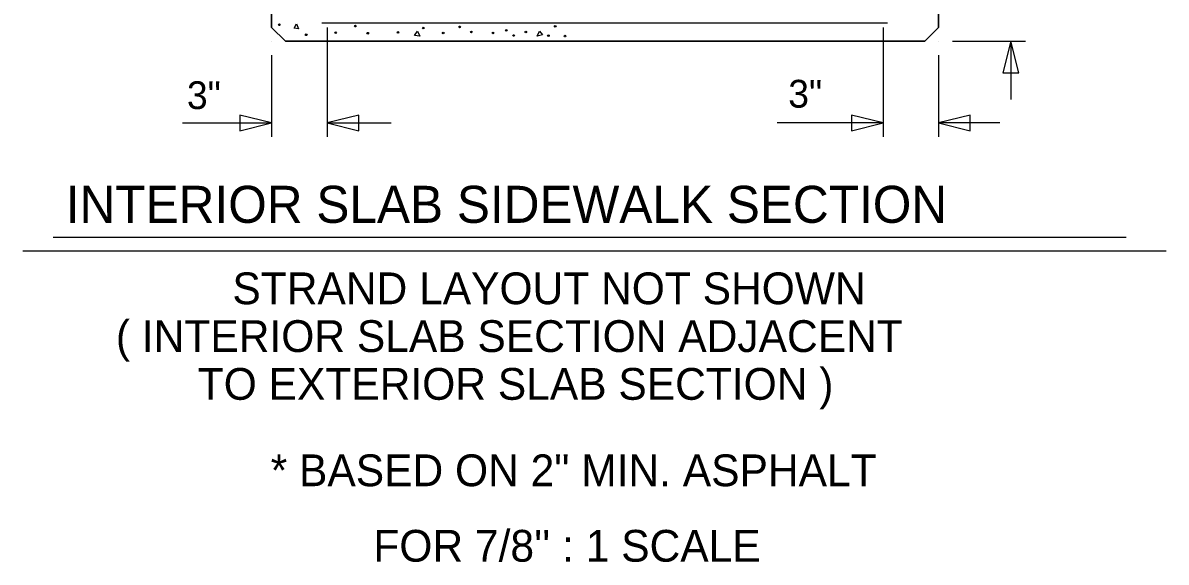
# Model space of a CAD drawing. Extents: x -60 to 66, y -3 to 77.
# Drawn here: x -47.59 to -42.45, y -2.72 to -0.29 of the extents above; entities that cross this region are included whole.
import ezdxf

# ---------------------------------------------------------------- set-up
doc = ezdxf.new("R2010")
doc.units = 0
for name, color, linetype in [('Arrowhead Terminators CELL', 7, 'Continuous'), ('Dimension Lines CELL', 7, 'Continuous'), ('Rebar Lines CELL', 7, 'Continuous'), ('Sup Cored Slab Unit CELL', 7, 'Continuous'), ('Text', 7, 'Continuous'), ('Title Text CELL', 7, 'Continuous'), ('User Information Notes CELL', 7, 'Continuous')]:
    doc.layers.add(name, color=color, linetype=linetype)

msp = doc.modelspace()

# ---------------------------------------------------------------- linework, layer by layer
at = {"layer": 'Arrowhead Terminators CELL'}
for points in [[(-43.1522, -0.3761), (-43.1879, -0.5186), (-43.1166, -0.5186)], [(-46.4761, -0.7436), (-46.6186, -0.708), (-46.6186, -0.7792)], [(-46.2267, -0.7436), (-46.0842, -0.7792), (-46.0842, -0.708)], [(-43.7264, -0.7436), (-43.8689, -0.708), (-43.8689, -0.7792)], [(-43.477, -0.7436), (-43.3345, -0.7792), (-43.3345, -0.708)]]:
    msp.add_lwpolyline(points, close=True, dxfattribs=at)
at = {"layer": 'Dimension Lines CELL'}
for p, q in [((-46.2267, -0.3138), (-46.2267, -0.806)), ((-43.7264, -0.3138), (-43.7264, -0.806)), ((-43.4147, -0.3761), (-43.0866, -0.3761)), ((-43.1522, -0.3761), (-43.1522, -0.6386)), ((-46.4761, -0.4385), (-46.4761, -0.806)), ((-43.477, -0.4385), (-43.477, -0.806)), ((-46.8764, -0.7436), (-46.4761, -0.7436)), ((-46.2267, -0.7436), (-45.938, -0.7436)), ((-43.7264, -0.7436), (-44.2022, -0.7436)), ((-43.2014, -0.7436), (-43.477, -0.7436))]:
    msp.add_line(p, q, dxfattribs=at)
at = {"layer": 'Rebar Lines CELL'}
msp.add_line((-43.7067, -0.2941), (-46.2497, -0.2941), dxfattribs=at)
at = {"layer": 'Sup Cored Slab Unit CELL'}
for points in [[(-46.4761, -0.1825), (-46.4761, -0.3138), (-46.4138, -0.3761), (-44.9766, -0.3761), (-43.5394, -0.3761), (-43.477, -0.3138), (-43.477, 0.792), (-43.5394, 0.8543), (-43.5394, 1.0939), (-43.5098, 1.1234), (-43.5098, 1.3727)], [(-46.4466, 1.3727), (-44.9766, 1.3727), (-43.5098, 1.3727), (-43.5098, 1.1234), (-43.5394, 1.0939), (-43.5394, 0.8543), (-43.477, 0.7887), (-43.477, -0.3138), (-43.5394, -0.3761), (-46.4138, -0.3761), (-46.4761, -0.3138), (-46.4761, 0.7887), (-46.4138, 0.8543), (-46.4138, 1.0939), (-46.4466, 1.1234), (-46.4466, 1.3727)], [(-46.3645, -0.2974), (-46.3547, -0.3204), (-46.3744, -0.3171), (-46.3645, -0.2974)], [(-45.8198, -0.3302), (-45.81, -0.3532), (-45.833, -0.3499), (-45.8198, -0.3302)], [(-45.2719, -0.3302), (-45.2588, -0.3466), (-45.2817, -0.3532), (-45.2719, -0.3302)]]:
    msp.add_lwpolyline(points, dxfattribs=at)
for centre in [(-46.441, -0.3021), (-46.0993, -0.3081), (-45.6308, -0.3115), (-45.201, -0.3089), (-46.3204, -0.3471), (-46.188, -0.3376), (-46.0437, -0.34), (-45.9078, -0.3365), (-45.7939, -0.3167), (-45.7044, -0.3388), (-45.5779, -0.3341), (-45.4809, -0.3388), (-45.4211, -0.327), (-45.3874, -0.3503), (-45.3331, -0.3341), (-45.2314, -0.3506), (-45.157, -0.3529)]:
    msp.add_circle(centre, 0.00364, dxfattribs=at)
at = {"layer": 'Text'}
msp.add_line((-44.258, -0.3761), (-44.258, -0.3761), dxfattribs=at)
at = {"layer": 'Title Text CELL'}
for p, q in [((-42.6338, -1.2588), (-47.4579, -1.2588)), ((-42.454, -1.3211), (-47.5945, -1.3211))]:
    msp.add_line(p, q, dxfattribs=at)
at = {"layer": 'User Information Notes CELL'}
for p, q in [((-46.4761, -0.3761), (-46.4761, -0.3761)), ((-43.477, -0.3761), (-43.477, -0.3761))]:
    msp.add_line(p, q, dxfattribs=at)

# ---------------------------------------------------------------- texts
at = {"layer": 'Text'}
for p in [(-46.8567, -0.6813), (-44.153, -0.6748)]:
    msp.add_text('3"', height=0.125, dxfattribs=at).set_placement(p)
at = {"layer": 'Title Text CELL'}
for s, height, p in [('INTERIOR SLAB SIDEWALK SECTION', 0.166667, (-47.4017, -1.1932)), ('STRAND LAYOUT NOT SHOWN', 0.143, (-46.6523, -1.5594)), ('( INTERIOR SLAB SECTION ADJACENT', 0.143, (-47.1763, -1.7744)), ('TO EXTERIOR SLAB SECTION )', 0.143, (-46.8082, -1.9894))]:
    msp.add_text(s, height=height, dxfattribs=at).set_placement(p)
at = {"layer": 'User Information Notes CELL'}
for s, p in [('* BASED ON 2" MIN. ASPHALT', (-46.4803, -2.3783)), ("FOR 7/8'' : 1 SCALE    ", (-46.0186, -2.718))]:
    msp.add_text(s, height=0.143, dxfattribs=at).set_placement(p)

doc.saveas('drawing.dxf')
